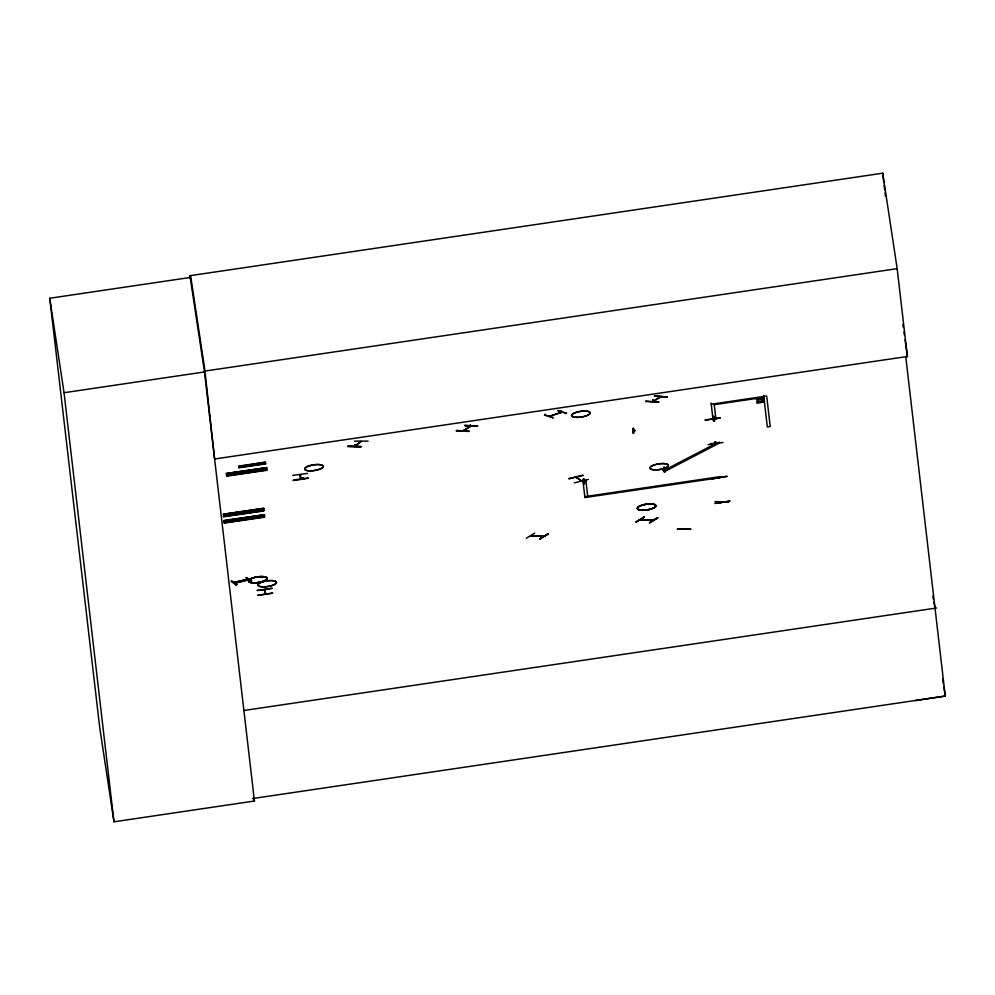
<?xml version="1.0" encoding="UTF-8"?>
<svg xmlns="http://www.w3.org/2000/svg" width="995" height="995" viewBox="0 0 995 995"><rect width="100%" height="100%" fill="white"/><g stroke="black" fill="none" stroke-linecap="round" stroke-linejoin="round"><path stroke-width="1.49" d="M347.516 446.519L361.272 446.556L347.79 446.195M360.899 446.842L347.864 446.357M690.704 529.29L677.272 529.216L690.704 529.216M456.195 430.835L469.18 431.382L456.655 430.586M456.556 430.499L469.093 431.221M658.802 402.055L646.277 401.259M721.387 502.065L720.554 502.612L721.848 502.077M530.808 535.907L543.767 536.404M640.407 519.688L653.106 520.36M241.176 581.478C238.875 580.881 243.949 581.13 241.648 580.869M553.058 417.639L544.563 415.139L545.148 414.778M552.511 417.912L553.17 417.8L545.073 414.903M526.343 538.258L534.738 533.071M635.942 522.052L644.461 517.064L635.979 521.952M636.514 521.952L644.35 516.853M231.81 580.893L236.748 584.6M236.089 584.936L236.885 584.774L231.163 581.179L236.101 584.973M583.878 479.055L583.194 479.254L584.028 479.167L584.463 483.744L583.642 483.868L583.257 479.18M584.326 483.57L583.804 479.092M633.417 428.347L633.181 433.161L634.014 433.036L633.579 428.447L632.808 428.459L633.193 433.074M265.665 593.729L264.869 594.177L265.702 594.052M300.229 478.869L303.562 478.097M712.296 419.392L713.042 419.281L712.432 419.728M715.032 441.917L715.803 443.633L715.554 441.842M721.897 501.803L722.606 502.114M462.7 430.972L470.759 425.959M469.864 426.519L471.232 426.009M652.409 401.806L653.777 401.296L653.591 400.288M652.844 401.831L660.904 396.818M580.844 480.461L575.794 477.326L576.404 477.699M550.621 416.022L550.484 415.86M560.446 412.552L560.931 412.639M300.627 475.001L299.793 475.125L300.44 479.254M264.434 589.774L265.105 589.674L265.553 594.127M658.765 402.191L646.24 401.395M355.451 446.009L354.568 444.616L355.489 445.971M361.247 441.494L354.805 446.456M684 529.166L684.784 528.606M684.734 529.079L684.709 528.656M720.691 502.512L721.798 502.152M360.066 441.892L360.588 441.954M471.095 426.096L463.222 430.947L463.595 430.412M360.576 441.481L354.332 446.456M368.1 441.133L354.456 441.121M584.239 481.381L585.893 481.132L584.301 481.555M663.976 469.739L662.608 469.727M715.455 501.579L728.191 502.04M581.254 480.834L576.59 477.214M549.078 416.32L561.715 412.129L561.503 410.748M561.988 412.253L549.563 416.37M539.825 538.88L548.245 533.992L539.725 539.004L547.598 533.793M653.367 520.186L651.912 520.323M652.969 520.36L640.693 519.49M657.148 517.761L657.844 517.798L649.325 522.785L657.197 517.574M650.033 522.823L657.844 517.773M477.687 426.096L464.715 425.574L477.662 426.022M654.449 396.172L667.396 396.93L654.847 396.06M645.917 401.694L646.24 400.637M633.939 430.648L635.233 430.437M635.258 430.624L633.952 430.798M585.707 481.344L585.371 479.752M719.323 443.111L665.978 470.834L663.727 470.573L717.072 442.85L719.323 443.111L719.136 441.929M660.469 396.794L659.536 397.328L660.307 397.279M660.232 396.893L652.496 401.756L653.143 401.731M561.765 412.328L561.155 410.811M265.08 590.11L264.558 590.135M763.973 397.328C762.158 399.256 751.337 398.373 759.322 399.007C748.862 401.619 771.759 398.224 760.939 398.746L764.023 397.677L763.6 395.276M565.807 413.609L566.503 413.348L557.996 410.587M544.563 415.176L545.148 414.156M561.404 412.204L561.367 410.798M583.033 475.349L568.792 478.757L582.846 475.287M576.889 477.588L576.229 477.65M588.368 479.403L574.314 482.873M234.049 582.56L248.19 579.252M234.683 583.132L248.75 579.488M251.723 581.117L246.001 577.597L251.685 581.043M905.027 339.668L907.39 356.484L905.761 356.732L945.25 696.065L915.126 700.592M190.306 278.724L189.945 275.702L882.727 173.192L897.167 268.65L907.39 356.546M897.167 268.65L204.385 371.147L254.434 801.025L113.977 821.808L99.687 727.345L49.75 298.251L190.219 277.468M113.977 821.808L64.041 392.726L204.51 371.943L189.945 275.702M907.39 356.484L214.609 458.993L204.783 369.518L190.617 275.839M714.149 403.796L715.915 419.044L713.017 419.467L711.251 404.231L766.672 396.022L770.217 426.519L767.319 426.942L763.774 396.458M714.248 404.691L763.874 397.341M292.679 475.423L307.579 473.384M300.577 478.446L303.55 477.998M301.025 479.08L300.378 479.204M294.707 479.938L297.692 479.503M300.664 479.055L303.649 478.62M293.226 480.162L308.114 477.961M585.769 479.801L585.943 480.983L583.045 481.418L584.923 497.55L719.895 477.662L719.198 478.135M584.824 496.654L719.646 476.704L719.285 478.172M257.27 590.408L272.182 588.281L257.295 590.57M257.867 595.445L272.742 593.107L257.829 595.147M243.875 710.492L936.656 607.982M252.469 798.575L945.25 696.065L943.857 686.848M713.365 416.445L714.111 416.507L714.559 421.121L713.726 421.246L713.291 416.656L714.124 416.532M705.231 420.064L720.119 417.888M713.801 421.034L714.559 421.121M710.977 443.683L713.95 443.248M708.079 444.641L722.967 442.464M584.413 481.518L585.732 481.157M662.521 469.976L663.814 469.764M665.008 471.829L664.187 471.953L663.74 467.364L664.536 467.177L664.983 471.754M729.808 501.293L714.92 503.458L729.783 500.982M238.738 466.083L265.64 462.153L238.788 466.593M265.727 463.396L238.837 467.513M226.437 473.545L266.759 467.625L226.425 473.458M226.462 473.943L266.797 467.948L226.45 473.782M266.834 468.446L226.499 474.279M226.549 475.399L266.884 469.478L226.537 475.312M226.586 475.797L266.909 469.802L226.574 475.635M266.946 470.299L226.611 476.132M263.712 508.632L223.39 514.626L263.737 508.793M223.427 514.962L263.762 509.129M223.514 516.48L263.837 510.485L223.489 516.318M223.539 516.815L263.874 510.982M264.421 514.626L224.086 520.41M224.124 520.858L264.446 514.863L224.124 520.907M224.223 522.599L264.558 516.716L224.236 522.761M224.261 523.047L264.595 517.213M640.991 519.477L641.912 519.502M531.392 535.696L543.544 536.367M300.888 477.687L300.95 479.18L300.54 475.013M715.144 501.691L728.564 501.99M684.075 529.116L685.194 528.681M547.548 533.979L548.245 534.016M654.523 396.234L667.396 396.93M477.289 426.208L464.764 425.4M264.968 594.189L264.496 590.122M246.113 577.448L251.001 581.092M713.415 416.507L713.925 421.109M663.864 467.227L664.262 471.742M653.678 401.346L653.454 399.953M248.974 579.762L234.957 583.331M566.503 413.348L557.896 410.748L558.593 410.487M932.837 596.154L933.385 599.177M933.932 602.186L935.026 608.219M942.7 679.175L943.397 683.776M711.064 403.05L711.251 404.231M715.716 441.867L715.915 443.248M714.883 441.991L715.169 443.36M653.018 399.928L653.068 401.346L652.795 399.965M585.744 480.15L585.893 481.132M355.377 444.914L355.526 445.897M354.904 444.902L355.053 445.884M247.917 579.053L233.862 582.436M209.497 415.077L209.622 415.86M253.974 797.978L254.434 801.025M49.75 298.251L64.041 392.726M308.151 478.284L293.276 480.548M902.888 324.382L903.323 327.442M903.957 332.019L904.393 335.079M265.764 463.906L238.862 467.799M882.727 173.192L883.784 182.284M884.145 185.306L884.667 189.846M885.015 192.881L885.376 195.916M585.943 480.983L587.722 496.231M720.144 418.149L705.219 419.989M470.56 426.009L470.249 424.678L470.672 425.972M764.322 400.301C762.506 402.216 751.685 401.346 759.658 401.968C749.198 404.579 772.108 401.196 761.287 401.706L764.322 400.301M726.922 476.331L712.059 478.757L726.922 476.331M263.687 508.308L223.365 514.228L263.7 508.395M263.799 510.161L223.477 516.082L263.799 510.161M264.483 515.31L224.136 521.156L264.483 515.36M264.533 516.38L224.198 522.313L264.533 516.38M576.503 417.378A9.365 2.861 -8.6 0 0 590.122 412.85A9.365 2.861 -8.6 0 0 575.931 412.44A9.365 2.861 -8.6 0 0 576.503 417.378M576.515 417.353A9.353 2.861 -8.6 0 0 590.097 412.838A9.353 2.861 -8.6 0 0 575.931 412.428A9.353 2.861 -8.6 0 0 576.515 417.353M262.879 586.851A9.365 2.861 -8.6 0 0 276.486 582.336A9.365 2.861 -8.6 0 0 262.307 581.926A9.365 2.861 -8.6 0 0 262.879 586.851A9.353 2.861 -8.6 0 0 276.473 582.361A9.353 2.861 -8.6 0 0 262.319 581.951A9.353 2.861 -8.6 0 0 262.891 586.863M253.464 582.846A9.365 2.861 -8.6 0 0 267.07 578.331A9.365 2.861 -8.6 0 0 252.892 577.921A9.365 2.861 -8.6 0 0 253.464 582.846A9.365 2.861 -8.6 0 0 267.083 578.369A9.353 2.861 -8.6 0 0 252.904 577.946A9.353 2.861 -8.6 0 0 253.476 582.859A9.353 2.861 -8.6 0 0 267.058 578.344A9.365 2.861 -8.6 0 0 252.892 577.958A9.365 2.861 -8.6 0 0 253.464 582.883M654.822 469.851A9.365 2.861 -8.6 0 0 668.429 465.337A9.365 2.861 -8.6 0 0 654.25 464.926A9.365 2.861 -8.6 0 0 654.822 469.851A9.353 2.861 -8.6 0 0 668.416 465.349A9.353 2.861 -8.6 0 0 654.262 464.951A9.353 2.861 -8.6 0 0 654.834 469.864M642.248 510.211A9.365 2.861 -8.6 0 0 655.867 505.696A9.365 2.861 -8.6 0 0 641.675 505.286A9.365 2.861 -8.6 0 0 642.248 510.211A9.365 2.861 -8.6 0 0 655.867 505.734A9.353 2.861 -8.6 0 0 641.688 505.311A9.365 2.861 -8.6 0 0 642.248 510.248A9.353 2.861 -8.6 0 0 655.842 505.709A9.365 2.861 -8.6 0 0 641.675 505.323A9.353 2.861 -8.6 0 0 642.26 510.224M309.607 470.822A9.365 2.861 -8.6 0 0 323.226 466.294A9.365 2.861 -8.6 0 0 309.035 465.884A9.365 2.861 -8.6 0 0 309.607 470.822M309.619 470.834A9.353 2.861 -8.6 0 0 323.201 466.319A9.353 2.861 -8.6 0 0 309.047 465.909A9.353 2.861 -8.6 0 0 309.619 470.834"/></g></svg>
